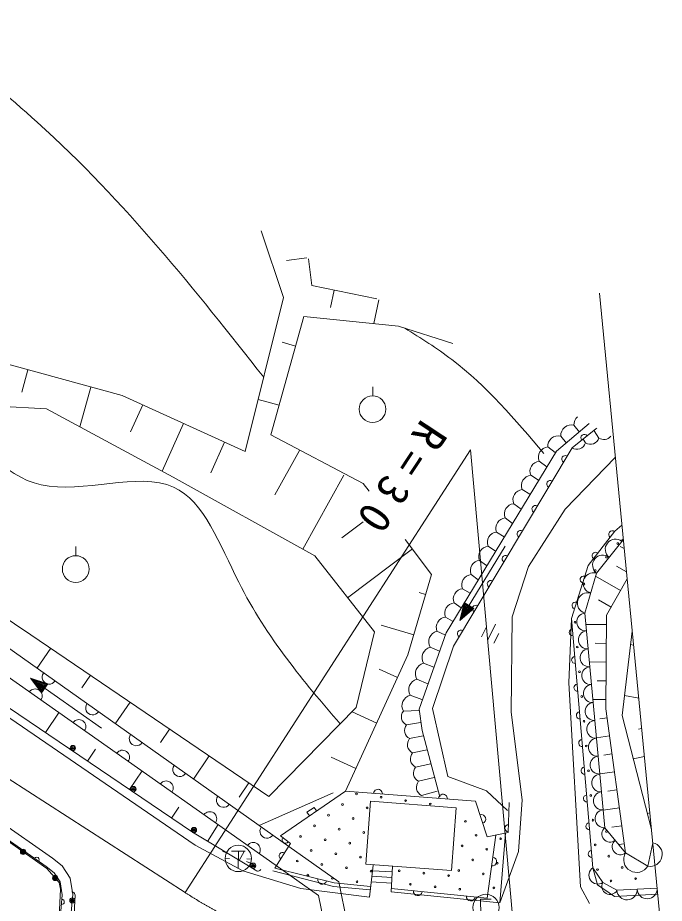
# Model space of a CAD drawing. Units: millimetres, scale not verified. Extents: x 40000 to 680000, y 20000 to 380000.
# Drawn here: x 508372 to 545219, y 259194 to 309616 of the extents above; entities that cross this region are included whole.
import ezdxf

# ---------------------------------------------------------------- set-up
doc = ezdxf.new("R2010")
doc.units = ezdxf.units.MM
doc.header["$LTSCALE"] = 1000
doc.linetypes.add('CHAIN', pattern=[18.5, 12, -1.5, 3.5, -1.5])
for name, color, linetype, lineweight in [('M-BGD', 7, 'Continuous', 13), ('M-BMK', 2, 'CHAIN', 13), ('M-BMK-SRVR', 3, 'Continuous', 13), ('M-STR-HTXT', 7, 'Continuous', 13)]:
    doc.layers.add(name, color=color, linetype=linetype, lineweight=lineweight)
doc.styles.add('ＭＳ ゴシック', font='')
doc.styles.get('ＭＳ ゴシック').set_extended_font_data('MS Gothic')

msp = doc.modelspace()

# ---------------------------------------------------------------- linework, layer by layer
at = {"layer": 'M-BGD'}
for p, q in [((523528, 293688), (522250, 297473)), ((524855, 295945), (523685, 295801)), ((524947, 295891), (525134, 294366)), ((525134, 294366), (528832, 293611)), ((526406, 294106), (526204, 293120)), ((521328, 284911), (523528, 293688)), ((528942, 293546), (528666, 292197)), ((522803, 285869), (524671, 292605)), ((524671, 292605), (530065, 292055)), ((530065, 292055), (533160, 291071)), ((524204, 290921), (523436, 291134)), ((514327, 288098), (507157, 290059)), ((508949, 289568), (508601, 288294)), ((512534, 288588), (511916, 286326)), ((528600, 288088), (528603, 288608)), ((521328, 284911), (514327, 288098)), ((510017, 287352), (500226, 287902)), ((515494, 287567), (514798, 286038)), ((523270, 287553), (522073, 287885)), ((490378, 286983), (509126, 274483)), ((517223, 283459), (510017, 287352)), ((517827, 286504), (516595, 283798)), ((539074, 284944), (540931, 286511)), ((540067, 286418), (540395, 286026)), ((539959, 285130), (541313, 286207)), ((541495, 285685), (541231, 286103)), ((541313, 286207), (541380, 286247)), ((520161, 285442), (519372, 283710)), ((528064, 283089), (522803, 285869)), ((539323, 285796), (539642, 285389)), ((540727, 285408), (540602, 285624)), ((523818, 262425), (491542, 285228)), ((524421, 284982), (523017, 282447)), ((532780, 274591), (539074, 284944)), ((533208, 273831), (539959, 285130)), ((538578, 285175), (538995, 284853)), ((539578, 281634), (542427, 284580)), ((490696, 284083), (515718, 266547)), ((538093, 284368), (538532, 284047)), ((525295, 278970), (517223, 283459)), ((526958, 283576), (524615, 279348)), ((537607, 283561), (538049, 283278)), ((528393, 282651), (528064, 283089)), ((537121, 282754), (537557, 282481)), ((536636, 281947), (537059, 281641)), ((537485, 278365), (539578, 281634)), ((518335, 263237), (491988, 281074)), ((528061, 280919), (526837, 279999)), ((536150, 281140), (536571, 280817)), ((518482, 262498), (491814, 280774)), ((542394, 280387), (540873, 278433)), ((542802, 280728), (542394, 280387)), ((531953, 277920), (530453, 279914)), ((535664, 280333), (536086, 280062)), ((542795, 279798), (542884, 279886)), ((511680, 278985), (511682, 279505)), ((530863, 279369), (527158, 276582)), ((536154, 279522), (533571, 275291)), ((535179, 279526), (535595, 279251)), ((541351, 277990), (542795, 279798)), ((542933, 279387), (542710, 279514)), ((528710, 274648), (525295, 278970)), ((534693, 278719), (535094, 278425)), ((536545, 275504), (537485, 278365)), ((540873, 278433), (539932, 275412)), ((543061, 278067), (542488, 278392)), ((531953, 277920), (530610, 273336)), ((534208, 277912), (534605, 277614)), ((540690, 275720), (541351, 277990)), ((542730, 277007), (541300, 277818)), ((541927, 275591), (543101, 277662)), ((531617, 276774), (531245, 276883)), ((533722, 277105), (534148, 276850)), ((542194, 276063), (541471, 276474)), ((533236, 276298), (533647, 276024)), ((533819, 276312), (533571, 275291)), ((533571, 275291), (534365, 275978)), ((533849, 276246), (533633, 275394)), ((533633, 275394), (534293, 275975)), ((533879, 276181), (533696, 275496)), ((533696, 275496), (534221, 275972)), ((533910, 276115), (533758, 275599)), ((533758, 275599), (534149, 275969)), ((534365, 275978), (533819, 276312)), ((533940, 276050), (533821, 275701)), ((533821, 275701), (534077, 275967)), ((534293, 275975), (533849, 276246)), ((534221, 275972), (533879, 276181)), ((533970, 275984), (533904, 275838)), ((533904, 275838), (534005, 275964)), ((534149, 275969), (533910, 276115)), ((534077, 275967), (533940, 276050)), ((534005, 275964), (533970, 275984)), ((532751, 275491), (533151, 275253)), ((536494, 270082), (536545, 275504)), ((539932, 275412), (539787, 271740)), ((539932, 275412), (541152, 261220)), ((541831, 263499), (540690, 275720)), ((541927, 275591), (541887, 270262)), ((530946, 274482), (529086, 275027)), ((535069, 274905), (534800, 274369)), ((535606, 275083), (535157, 274189)), ((541923, 275058), (540751, 275067)), ((509126, 274483), (522678, 265280)), ((527668, 270347), (528710, 274648)), ((531249, 270249), (532780, 274591)), ((532265, 274684), (532710, 274478)), ((535784, 274546), (535514, 274010)), ((543389, 274697), (542810, 269887)), ((532002, 270278), (533208, 273831)), ((541915, 273993), (541276, 273997)), ((543467, 273900), (543297, 273930)), ((510255, 273716), (509471, 272561)), ((530610, 273336), (527050, 265577)), ((531883, 273773), (532405, 273549)), ((531500, 272862), (532084, 272631)), ((541907, 272927), (540950, 272934)), ((530017, 272043), (528971, 272523)), ((513145, 269158), (509092, 272012)), ((509092, 272012), (509726, 271175)), ((510094, 271698), (509092, 272012)), ((509190, 271943), (509727, 271247)), ((510027, 271672), (509190, 271943)), ((509288, 271874), (509729, 271319)), ((509960, 271646), (509288, 271874)), ((509387, 271805), (509731, 271391)), ((509892, 271620), (509387, 271805)), ((512514, 272182), (512026, 271464)), ((531117, 271951), (531753, 271697)), ((541899, 271861), (541389, 271865)), ((509485, 271736), (509733, 271463)), ((509825, 271594), (509485, 271736)), ((509616, 271644), (509735, 271535)), ((509758, 271568), (509616, 271644)), ((509726, 271175), (510094, 271698)), ((509727, 271247), (510027, 271672)), ((509729, 271319), (509960, 271646)), ((509731, 271391), (509892, 271620)), ((509733, 271463), (509825, 271594)), ((509735, 271535), (509758, 271568)), ((539787, 271740), (540444, 260125)), ((530735, 271040), (531401, 270800)), ((541891, 270795), (541149, 270801)), ((543761, 270870), (542946, 271016)), ((514773, 270649), (513932, 269410)), ((522678, 265280), (527668, 270347)), ((532878, 266415), (532002, 270278)), ((541887, 270262), (543008, 262066)), ((509952, 268913), (510740, 270077)), ((528830, 269457), (527426, 270101)), ((530352, 270129), (531223, 270167)), ((531423, 269034), (531249, 270249)), ((537117, 265085), (536494, 270082)), ((542810, 269887), (544489, 263397)), ((530530, 269349), (531327, 269486)), ((541957, 269750), (541537, 269692)), ((517031, 269115), (516510, 268347)), ((532427, 265251), (531423, 269034)), ((543929, 269144), (543746, 269108)), ((530708, 268569), (531485, 268733)), ((542097, 268725), (541352, 268623)), ((501129, 268200), (510357, 261762)), ((512347, 267291), (512800, 267960)), ((530879, 267759), (531705, 267935)), ((509990, 261294), (500789, 267713)), ((519290, 267581), (518392, 266259)), ((527643, 266871), (526239, 267515)), ((542238, 267701), (541764, 267636)), ((544085, 267543), (543449, 267418)), ((514742, 265670), (515464, 266736)), ((531049, 266950), (531912, 267136)), ((515718, 266547), (523039, 261378)), ((531220, 266141), (532103, 266347)), ((535081, 265606), (532878, 266415)), ((542378, 266676), (541545, 266562)), ((521549, 266047), (520993, 265229)), ((522128, 263619), (526341, 265483)), ((523351, 263040), (527050, 265577)), ((534461, 265012), (527050, 265577)), ((531390, 265331), (532279, 265569)), ((536278, 264481), (535081, 265606)), ((542518, 265652), (541992, 265580)), ((528202, 261424), (528469, 265000)), ((528469, 265000), (533350, 264635)), ((534461, 265012), (535125, 262972)), ((536321, 263216), (536371, 264938)), ((536905, 262149), (537117, 265085)), ((517137, 264048), (517550, 264658)), ((525265, 264656), (524853, 264373)), ((524853, 264373), (524994, 264167)), ((525406, 264450), (525265, 264656)), ((533350, 264635), (533083, 261060)), ((542658, 264627), (541737, 264501)), ((544397, 264340), (544252, 264311)), ((510029, 261171), (506733, 263490)), ((521711, 261204), (518335, 263237)), ((519191, 262704), (519794, 263673)), ((535125, 262972), (536321, 263216)), ((543008, 262066), (541831, 263499)), ((542798, 263603), (542230, 263525)), ((523926, 262593), (523351, 263040)), ((535621, 263073), (535120, 259483)), ((535851, 259228), (536164, 263184)), ((518482, 262498), (521206, 261040)), ((523926, 262593), (523021, 261196)), ((523818, 262425), (526665, 260414)), ((542938, 262578), (542623, 262535)), ((544562, 262645), (544278, 261313)), ((510357, 261762), (510901, 261335)), ((520495, 261959), (520047, 262171)), ((520448, 261736), (520200, 261730)), ((520557, 262171), (521337, 262164)), ((520947, 262168), (520938, 261208)), ((520985, 261624), (521284, 262136)), ((521438, 261719), (521686, 261705)), ((535851, 259228), (536905, 262149)), ((544278, 261313), (543008, 262066)), ((510457, 260927), (509990, 261294)), ((510901, 261335), (511365, 260630)), ((521404, 261565), (521865, 261382)), ((521924, 261077), (521711, 261204)), ((523021, 261196), (526401, 260365)), ((523039, 261378), (525511, 259632)), ((533083, 261060), (528202, 261424)), ((528413, 259542), (528621, 261367)), ((529731, 261300), (529646, 259839)), ((541152, 261220), (541715, 260372)), ((541417, 260250), (541152, 261220)), ((510734, 260382), (510029, 261171)), ((510797, 260411), (510457, 260927)), ((521206, 261040), (524508, 260028)), ((521979, 261044), (521924, 261077)), ((522035, 261028), (521979, 261044)), ((522082, 261028), (522035, 261028)), ((522136, 261042), (522082, 261028)), ((522178, 261064), (522136, 261042)), ((522216, 261097), (522178, 261064)), ((522233, 261124), (522216, 261097)), ((522904, 261039), (526372, 260159)), ((528548, 260730), (529694, 260664)), ((528584, 261048), (529713, 260982)), ((510806, 259989), (510734, 260382)), ((510912, 259673), (510797, 260411)), ((511365, 260630), (511510, 259694)), ((526401, 260365), (528483, 260153)), ((529418, 247138), (526665, 260414)), ((528512, 260413), (529676, 260346)), ((542374, 259576), (541417, 260250)), ((541715, 260372), (542523, 259932)), ((510716, 257918), (510806, 259989)), ((511510, 259694), (511341, 257725)), ((511458, 259845), (511490, 259844)), ((511490, 259844), (511537, 259825)), ((511537, 259825), (511576, 259799)), ((511576, 259799), (511614, 259757)), ((511614, 259757), (511636, 259716)), ((511636, 259716), (511649, 259659)), ((524508, 260028), (528413, 259542)), ((526372, 260159), (528461, 259963)), ((529646, 259839), (535851, 259228)), ((535120, 259483), (529658, 260028)), ((540444, 260125), (540960, 259182)), ((544846, 259721), (542374, 259576)), ((544814, 260056), (542523, 259932)), ((510749, 257776), (510912, 259673)), ((511444, 255565), (511634, 259348)), ((511634, 259348), (511646, 259596)), ((511649, 259659), (511646, 259596)), ((528156, 246876), (525511, 259632)), ((535354, 259435), (534754, 259433)), ((534754, 259433), (534756, 258533))]:
    msp.add_line(p, q, dxfattribs=at)
for centre, radius in [((528596, 287328), 760), ((542565, 279675), 50), ((511678, 278225), 760), ((541925, 278907), 50), ((541285, 278138), 50), ((540644, 277370), 50), ((540132, 275194), 50), ((540260, 273785), 50), ((540388, 272377), 50), ((540516, 270968), 50), ((540643, 269560), 50), ((511517, 268034), 150), ((511517, 268034), 90), ((511517, 268034), 30), ((540771, 268152), 50), ((540899, 266743), 50), ((514968, 265698), 150), ((514968, 265698), 90), ((514968, 265698), 30), ((527677, 265421), 50), ((529078, 265230), 50), ((541027, 265335), 50), ((526881, 264816), 50), ((530480, 265039), 50), ((531881, 264848), 50), ((526085, 264211), 50), ((528282, 264625), 50), ((527486, 264020), 50), ((533887, 263860), 50), ((541155, 263926), 50), ((518412, 263366), 150), ((518419, 263362), 150), ((518412, 263366), 90), ((518419, 263362), 90), ((518412, 263366), 30), ((518419, 263362), 30), ((525288, 263606), 50), ((526690, 263415), 50), ((528091, 263224), 50), ((541923, 263286), 50), ((524492, 263001), 50), ((525894, 262810), 50), ((534492, 263064), 50), ((535893, 262873), 50), ((508676, 262123), 150), ((508676, 262123), 132), ((508676, 262123), 114), ((508676, 262123), 96), ((508676, 262123), 78), ((520943, 261748), 750), ((525097, 262205), 50), ((527295, 262619), 50), ((533696, 262459), 50), ((535097, 262268), 50), ((541283, 262518), 50), ((508676, 262123), 60), ((508676, 262123), 42), ((508676, 262123), 24), ((508676, 262123), 6), ((526499, 262014), 50), ((527900, 261823), 50), ((534301, 261663), 50), ((542051, 261878), 50), ((521789, 261333), 150), ((521789, 261333), 90), ((521789, 261333), 30), ((524301, 261600), 50), ((525702, 261409), 50), ((527104, 261218), 50), ((535702, 261472), 50), ((542819, 261237), 50), ((510509, 260633), 150), ((510509, 260633), 132), ((510509, 260633), 114), ((510509, 260633), 96), ((510509, 260633), 78), ((510509, 260633), 60), ((524906, 260804), 50), ((528505, 261026), 50), ((530115, 261048), 50), ((531522, 260908), 50), ((532929, 260767), 50), ((533505, 261058), 50), ((534906, 260867), 50), ((541411, 261109), 50), ((510509, 260633), 42), ((510509, 260633), 24), ((510509, 260633), 6), ((526307, 260613), 50), ((527709, 260421), 50), ((530748, 260274), 50), ((532155, 260134), 50), ((542179, 260469), 50), ((543587, 260597), 50), ((533563, 259994), 50), ((535055, 258954), 750), ((535511, 260070), 50), ((511484, 259356), 150), ((511484, 259356), 90), ((511484, 259356), 30)]:
    msp.add_circle(centre, radius, dxfattribs=at)
for centre, radius, start, end in [((539928, 285828), 606, 76.7224, 182.9825), ((540672, 286449), 606, 131.8969, 182.9825), ((539183, 285207), 606, 76.7224, 182.9825), ((540239, 285557), 511, 236.7438, 343.004), ((540665, 285692), 200, 38.4951, 218.4951), ((541007, 285835), 511, 236.7438, 343.004), ((541775, 286112), 511, 236.7438, 320.16), ((538638, 284589), 589, 95.8329, 202.093), ((539573, 284484), 200, 59.1421, 239.1421), ((538152, 283782), 589, 95.8329, 202.093), ((537667, 282975), 589, 95.8329, 202.093), ((538724, 283064), 200, 59.1421, 239.1421), ((537181, 282168), 589, 95.8329, 202.093), ((536695, 281361), 589, 95.8329, 202.093), ((537876, 281644), 200, 59.1421, 239.1421), ((536210, 280554), 589, 95.8329, 202.093), ((537027, 280223), 200, 59.1421, 239.1421), ((542247, 280198), 200, 52.0988, 232.0988), ((535724, 279747), 589, 95.8329, 202.093), ((542434, 279346), 578, 51.3707, 231.3707), ((542840, 279842), 62.8, 44.8385, 224.8385), ((535239, 278940), 589, 95.8329, 202.093), ((536178, 278803), 200, 59.1421, 239.1421), ((541299, 278980), 200, 52.0988, 232.0988), ((541712, 278442), 578, 51.3707, 231.3707), ((534753, 278133), 589, 95.8329, 202.093), ((534267, 277326), 589, 95.8329, 202.093), ((541185, 277423), 591, 73.7691, 253.7691), ((535330, 277382), 200, 59.1421, 239.1421), ((540620, 277622), 200, 72.7143, 252.7143), ((533782, 276519), 589, 95.8329, 202.093), ((540855, 276288), 591, 73.7691, 253.7691), ((540162, 276149), 200, 72.7143, 252.7143), ((533296, 275712), 589, 95.8329, 202.093), ((534481, 275962), 200, 59.1421, 239.1421), ((532811, 274905), 589, 95.8329, 202.093), ((540737, 275211), 512, 95.3342, 275.3342), ((540000, 274624), 200, 94.9124, 274.9124), ((532416, 274085), 618, 104.087, 210.3472), ((533632, 274542), 200, 59.1421, 239.1421), ((540832, 274193), 511, 95.3342, 275.3342), ((532033, 273174), 618, 104.087, 210.3472), ((540928, 273174), 512, 95.3342, 275.3342), ((531650, 272263), 618, 104.087, 210.3472), ((540136, 273047), 200, 94.9124, 274.9124), ((510163, 272073), 400, 144.7592, 324.7592), ((541023, 272156), 512, 95.3342, 275.3342), ((531268, 271352), 618, 104.087, 210.3472), ((509366, 270999), 400, 324.9774, 144.9774), ((540271, 271470), 200, 94.9124, 274.9124), ((541118, 271137), 512, 95.3342, 275.3342), ((530885, 270441), 618, 104.087, 210.3472), ((512646, 270319), 400, 144.7592, 324.7592), ((541213, 270119), 512, 95.3342, 275.3342), ((530734, 269806), 500, 139.7184, 245.9785), ((540407, 269893), 200, 94.9124, 274.9124), ((511855, 269254), 400, 324.9774, 144.9774), ((530912, 269025), 500, 139.7184, 245.9785), ((541308, 269101), 512, 95.3342, 275.3342), ((515128, 268565), 400, 144.7592, 324.7592), ((531097, 268228), 517, 138.7734, 245.0336), ((540542, 268316), 200, 94.9124, 274.9124), ((541403, 268082), 512, 95.3342, 275.3342), ((514345, 267510), 400, 324.9774, 144.9774), ((531267, 267419), 517, 138.7734, 245.0336), ((541498, 267064), 511, 95.3342, 275.3342), ((517611, 266811), 400, 144.7592, 324.7592), ((531438, 266609), 517, 138.7734, 245.0336), ((540678, 266739), 200, 94.9124, 274.9124), ((541593, 266045), 512, 95.3342, 275.3342), ((516831, 265761), 400, 324.7728, 144.7728), ((531609, 265800), 517, 138.7734, 245.0336), ((520094, 265057), 400, 144.7592, 324.7592), ((528902, 265436), 250, 355.6375, 175.6375), ((532608, 265153), 250, 355.6375, 175.6375), ((540813, 265162), 200, 94.9124, 274.9124), ((541688, 265027), 512, 95.3342, 275.3342), ((519314, 264008), 400, 324.7728, 144.7728), ((534793, 263992), 250, 288.0337, 108.0337), ((541783, 264008), 512, 95.3342, 275.3342), ((540949, 263585), 200, 94.9124, 274.9124), ((522577, 263302), 400, 144.7592, 324.7592), ((536329, 263467), 200, 88.3285, 268.3285), ((542125, 263141), 464, 129.4, 309.4), ((523639, 262816), 200, 142.1682, 322.1682), ((542714, 262424), 464, 129.4, 309.4), ((521797, 262255), 400, 324.7728, 144.7728), ((541084, 262008), 200, 94.9124, 274.9124), ((544420, 261979), 681, 257.963, 77.963), ((509447, 261672), 150, 325.1007, 145.1007), ((523474, 261894), 200, 57.0709, 237.0709), ((535411, 261568), 250, 262.0624, 82.0624), ((543643, 261689), 738, 149.3225, 329.3225), ((541434, 260796), 509, 123.5712, 303.5712), ((525727, 260531), 250, 166.1984, 346.1984), ((542119, 260152), 460, 151.4324, 331.4324), ((531169, 259877), 250, 174.3051, 354.3051), ((543096, 259963), 574, 183.0998, 3.0998), ((544241, 260025), 574, 183.0998, 3.0998), ((510878, 259278), 150, 265.0937, 85.0937), ((534192, 259576), 250, 174.3051, 354.3051)]:
    msp.add_arc(centre, radius, start, end, dxfattribs=at)
for points, knots in [([(522389, 289145), (518482, 294102), (514576, 299058), (509485, 303667), (506222, 306621), (502473, 309433), (498348, 309235), (496090, 309127), (493720, 308117), (491534, 309059), (491096, 309247), (490666, 309513), (490261, 309549), (489489, 309616), (488806, 308845), (488123, 308074)], [0, 0, 0, 0, 1, 1, 1, 2, 2, 2, 3, 3, 3, 4, 4, 4, 5, 5, 5, 5]), ([(538359, 284811), (536722, 286729), (535084, 288648), (533105, 290153), (532258, 290798), (531348, 291367), (530438, 291936)], [0, 0, 0, 0, 1, 1, 1, 2, 2, 2, 2]), ([(526744, 269409), (524671, 271830), (522598, 274252), (520969, 277475), (519891, 279607), (519007, 282089), (517257, 282887), (515245, 283803), (512089, 282494), (509717, 283019), (507509, 283508), (505982, 285586), (504454, 287665)], [0, 0, 0, 0, 1, 1, 1, 2, 2, 2, 3, 3, 3, 4, 4, 4, 4])]:
    msp.add_open_spline(points, degree=3, knots=knots, dxfattribs=at)
at = {"layer": 'M-BMK'}
msp.add_line((517923, 259799), (466872, 292714), dxfattribs=at)
msp.add_arc((534181, 285012), 30000, 237.1847, 275.1554, dxfattribs=at)
at = {"layer": 'M-BMK-SRVR'}
msp.add_line((545219, 255886), (541517, 293932), dxfattribs=at)
at = {"layer": 'M-STR-HTXT'}
for p, q in [((534181, 285012), (517923, 259799)), ((536877, 255133), (534181, 285012))]:
    msp.add_line(p, q, dxfattribs=at)

# ---------------------------------------------------------------- texts
at = {"layer": 'M-STR-HTXT', "insert": (531381, 286859), "char_height": 1833, "attachment_point": 7, "rotation": 236.6, "style": 'ＭＳ ゴシック'}
msp.add_mtext('\\T1.5;R=30', dxfattribs=at)

doc.saveas('drawing.dxf')
